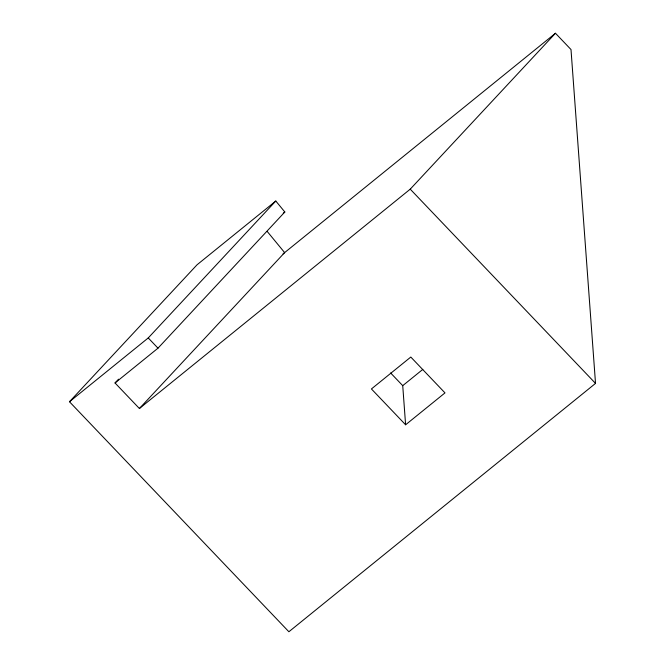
<?xml version="1.0" encoding="UTF-8"?>
<svg xmlns="http://www.w3.org/2000/svg" width="665" height="665" viewBox="0 0 665 665"><rect width="100%" height="100%" fill="white"/><g stroke="black" fill="none" stroke-linecap="round" stroke-linejoin="round"><path stroke-width="1" d="M69.476 401.743L197.031 264.811L275.8 201.021L284.836 212.002L157.996 348.169L115.028 382.965L139.401 408.51L410.238 189.159L555.466 33.25L571.002 49.543L595.524 383.397L288.884 631.75L69.476 401.743L148.245 337.945L275.8 201.021M115.028 382.965L118.553 379.183M139.401 408.51L284.628 252.609L267.197 231.428M283.24 213.29L284.836 212.002M283.041 253.897L555.466 33.25M405.608 424.785L371.419 388.95L410.804 357.047L444.993 392.89L405.608 424.785L402.732 385.65L422.824 369.383M410.238 189.159L595.524 383.397M390.621 372.957L402.732 385.65M148.245 337.945L157.996 348.169"/></g></svg>
